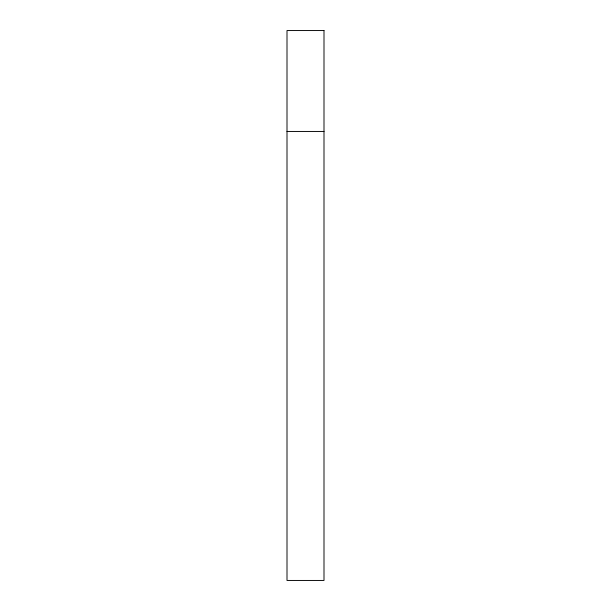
<?xml version="1.0" encoding="UTF-8"?>
<svg xmlns="http://www.w3.org/2000/svg" width="611" height="611" viewBox="0 0 611 611"><rect width="100%" height="100%" fill="white"/><g stroke="black" fill="none" stroke-linecap="round" stroke-linejoin="round"><path stroke-width="0.92" d="M287.002 131.449L323.998 131.449M323.998 30.55L287.002 30.55L287.002 580.45L323.998 580.45L323.998 30.55"/></g></svg>
